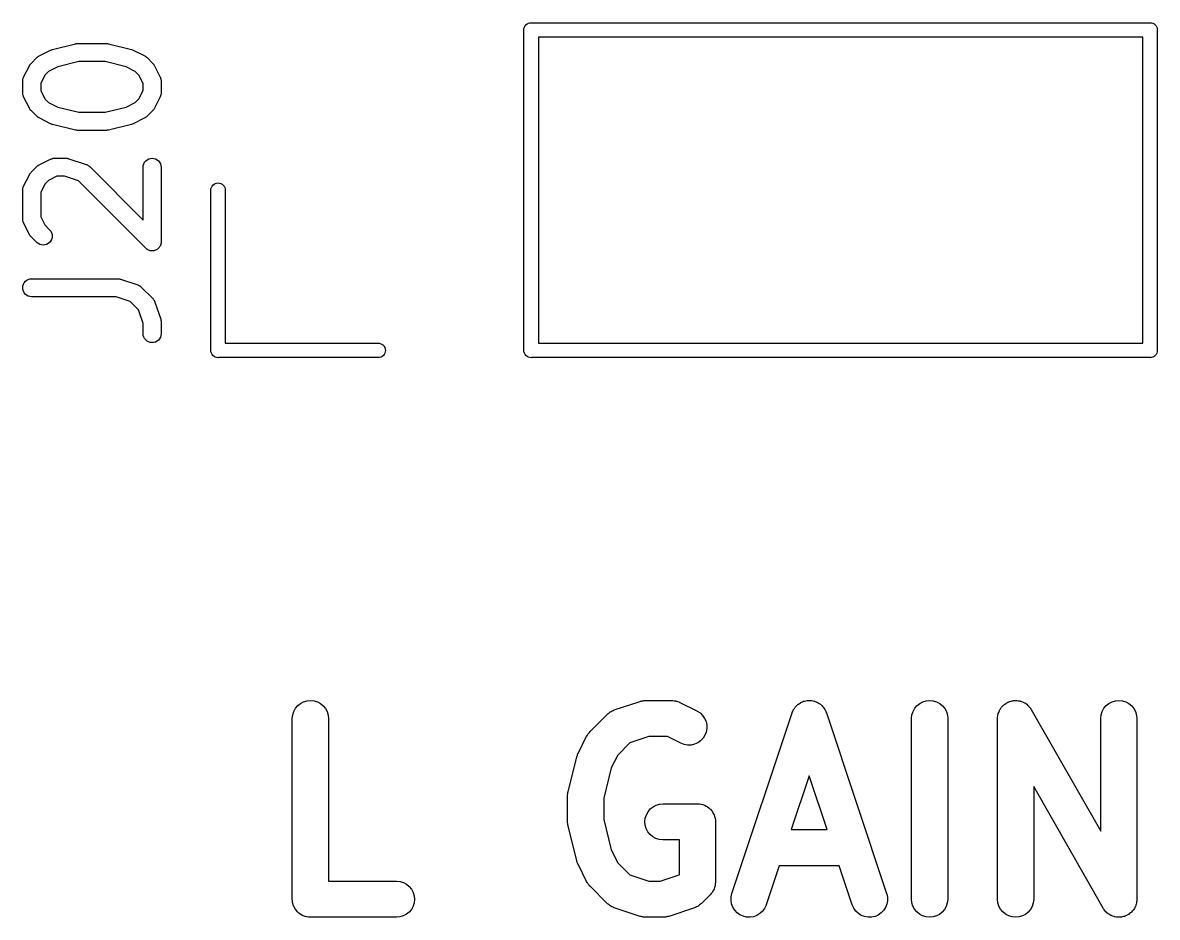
# Model space of a CAD drawing. Extents: x 0.26 to 6.88, y 0.69 to 3.68.
# Drawn here: x 4.5588 to 4.9297, y 2.6124 to 2.9047 of the extents above; entities that cross this region are included whole.
import ezdxf

# ---------------------------------------------------------------- set-up
doc = ezdxf.new("R2010")
doc.units = 0
doc.header["$MEASUREMENT"] = 0
doc.layers.add('BLACK', color=7, linetype='CONTINUOUS')

msp = doc.modelspace()

# ---------------------------------------------------------------- linework, layer by layer
at = {"layer": 'BLACK', "linetype": 'CONTINUOUS'}
for p, q in [((4.72263, 2.90236), (4.72267, 2.90283)), ((4.72264, 2.90225), (4.72263, 2.90236)), ((4.72264, 2.79775), (4.72264, 2.90225)), ((4.72267, 2.90283), (4.72281, 2.90327)), ((4.72281, 2.90327), (4.72303, 2.90368)), ((4.72303, 2.90368), (4.72332, 2.90404)), ((4.72332, 2.90404), (4.72368, 2.90434)), ((4.72368, 2.90434), (4.72409, 2.90456)), ((4.72409, 2.90456), (4.72454, 2.90469)), ((4.72454, 2.90469), (4.72488, 2.90472)), ((4.72488, 2.90472), (4.725, 2.90474)), ((4.72488, 2.90472), (4.72488, 2.90472)), ((4.725, 2.90474), (4.72512, 2.90472)), ((4.72512, 2.90472), (4.92725, 2.90472)), ((4.92725, 2.90472), (4.92736, 2.90474)), ((4.92736, 2.90474), (4.92748, 2.90472)), ((4.92748, 2.90472), (4.92783, 2.90469)), ((4.92783, 2.90469), (4.92827, 2.90456)), ((4.92827, 2.90456), (4.92868, 2.90434)), ((4.92868, 2.90434), (4.92904, 2.90404)), ((4.92904, 2.90404), (4.92934, 2.90368)), ((4.92934, 2.90368), (4.92956, 2.90327)), ((4.92956, 2.90327), (4.92969, 2.90283)), ((4.92969, 2.90283), (4.92974, 2.90236)), ((4.92974, 2.90236), (4.92972, 2.90225)), ((4.92972, 2.90225), (4.92972, 2.79775)), ((4.56849, 2.89598), (4.57599, 2.89786)), ((4.57599, 2.89786), (4.57603, 2.89787)), ((4.57603, 2.89787), (4.57608, 2.89788)), ((4.57608, 2.89788), (4.57613, 2.89789)), ((4.57613, 2.89789), (4.57637, 2.89791)), ((4.57637, 2.89791), (4.5766, 2.89795)), ((4.5766, 2.89795), (4.57665, 2.89794)), ((4.57665, 2.89794), (4.57671, 2.89795)), ((4.57671, 2.89795), (4.58608, 2.89795)), ((4.58608, 2.89795), (4.58612, 2.89795)), ((4.58612, 2.89795), (4.58617, 2.89794)), ((4.58617, 2.89794), (4.58623, 2.89794)), ((4.58623, 2.89794), (4.58646, 2.89791)), ((4.58646, 2.89791), (4.58669, 2.89788)), ((4.58669, 2.89788), (4.58674, 2.89787)), ((4.58674, 2.89787), (4.5868, 2.89786)), ((4.5868, 2.89786), (4.5943, 2.89598)), ((4.72736, 2.9), (4.72736, 2.8)), ((4.925, 2.9), (4.72736, 2.9)), ((4.925, 2.8), (4.925, 2.9)), ((4.56375, 2.89364), (4.56385, 2.89372)), ((4.56385, 2.89372), (4.564, 2.8938)), ((4.564, 2.8938), (4.56414, 2.89389)), ((4.56414, 2.89389), (4.56789, 2.89576)), ((4.56789, 2.89576), (4.56792, 2.89578)), ((4.56792, 2.89578), (4.56794, 2.89578)), ((4.56794, 2.89578), (4.56795, 2.89579)), ((4.56795, 2.89579), (4.56821, 2.89588)), ((4.56821, 2.89588), (4.56846, 2.89598)), ((4.56846, 2.89598), (4.56848, 2.89598)), ((4.56848, 2.89598), (4.56849, 2.89598)), ((4.5943, 2.89598), (4.59433, 2.89597)), ((4.59433, 2.89597), (4.59435, 2.89597)), ((4.59435, 2.89597), (4.59436, 2.89597)), ((4.59436, 2.89597), (4.59462, 2.89587)), ((4.59462, 2.89587), (4.59487, 2.89577)), ((4.59487, 2.89577), (4.59489, 2.89577)), ((4.59489, 2.89577), (4.5949, 2.89576)), ((4.5949, 2.89576), (4.59865, 2.89389)), ((4.59865, 2.89389), (4.59869, 2.89387)), ((4.59869, 2.89387), (4.59882, 2.89378)), ((4.59882, 2.89378), (4.59897, 2.8937)), ((4.59897, 2.8937), (4.59907, 2.89362)), ((4.55907, 2.88694), (4.56094, 2.89069)), ((4.56094, 2.89069), (4.56096, 2.89073)), ((4.56096, 2.89073), (4.56105, 2.89087)), ((4.56105, 2.89087), (4.56113, 2.89101)), ((4.56113, 2.89101), (4.56121, 2.89111)), ((4.56121, 2.89111), (4.56127, 2.89121)), ((4.56127, 2.89121), (4.56139, 2.89133)), ((4.56139, 2.89133), (4.56149, 2.89146)), ((4.56149, 2.89146), (4.56337, 2.89333)), ((4.56337, 2.89333), (4.5634, 2.89336)), ((4.5634, 2.89336), (4.56353, 2.89347)), ((4.56353, 2.89347), (4.56365, 2.89358)), ((4.56365, 2.89358), (4.56375, 2.89364)), ((4.57024, 2.89033), (4.56721, 2.88882)), ((4.57707, 2.89204), (4.57024, 2.89033)), ((4.58572, 2.89204), (4.57707, 2.89204)), ((4.59255, 2.89033), (4.58572, 2.89204)), ((4.59558, 2.88882), (4.59255, 2.89033)), ((4.59907, 2.89362), (4.59917, 2.89355)), ((4.59917, 2.89355), (4.59929, 2.89344)), ((4.59929, 2.89344), (4.59942, 2.89333)), ((4.59942, 2.89333), (4.60129, 2.89146)), ((4.60129, 2.89146), (4.60132, 2.89143)), ((4.60132, 2.89143), (4.60142, 2.8913)), ((4.60142, 2.8913), (4.60154, 2.89118)), ((4.60154, 2.89118), (4.6016, 2.89107)), ((4.6016, 2.89107), (4.60168, 2.89098)), ((4.60168, 2.89098), (4.60176, 2.89083)), ((4.60176, 2.89083), (4.60184, 2.89069)), ((4.60184, 2.89069), (4.60372, 2.88694)), ((4.5588, 2.88603), (4.55882, 2.88623)), ((4.55882, 2.88623), (4.55885, 2.88632)), ((4.55885, 2.88632), (4.55886, 2.8864)), ((4.55886, 2.8864), (4.55893, 2.88659)), ((4.55893, 2.88659), (4.55899, 2.88678)), ((4.55899, 2.88678), (4.55904, 2.88686)), ((4.55904, 2.88686), (4.55907, 2.88694)), ((4.56601, 2.88762), (4.56466, 2.88492)), ((4.56721, 2.88882), (4.56601, 2.88762)), ((4.59678, 2.88762), (4.59558, 2.88882)), ((4.59813, 2.88492), (4.59678, 2.88762)), ((4.60372, 2.88694), (4.60374, 2.8869)), ((4.60374, 2.8869), (4.60377, 2.88682)), ((4.60377, 2.88682), (4.60381, 2.88675)), ((4.60381, 2.88675), (4.60387, 2.88655)), ((4.60387, 2.88655), (4.60394, 2.88636)), ((4.60394, 2.88636), (4.60395, 2.88628)), ((4.60395, 2.88628), (4.60397, 2.88619)), ((4.55876, 2.88584), (4.5588, 2.88603)), ((4.55877, 2.88575), (4.55876, 2.88584)), ((4.55876, 2.88566), (4.55877, 2.88575)), ((4.55876, 2.88562), (4.55876, 2.88566)), ((4.55876, 2.88187), (4.55876, 2.88562)), ((4.56466, 2.88492), (4.56466, 2.88257)), ((4.56466, 2.88257), (4.56601, 2.87987)), ((4.59678, 2.87987), (4.59813, 2.88257)), ((4.59813, 2.88257), (4.59813, 2.88492)), ((4.60397, 2.88619), (4.60399, 2.88599)), ((4.60399, 2.88599), (4.60403, 2.88579)), ((4.60403, 2.88579), (4.60402, 2.88571)), ((4.60402, 2.88571), (4.60403, 2.88562)), ((4.60403, 2.88562), (4.60403, 2.88187)), ((4.55876, 2.88178), (4.55876, 2.88187)), ((4.55876, 2.8817), (4.55876, 2.88178)), ((4.55879, 2.8815), (4.55876, 2.8817)), ((4.55881, 2.8813), (4.55879, 2.8815)), ((4.55884, 2.88121), (4.55881, 2.8813)), ((4.55885, 2.88113), (4.55884, 2.88121)), ((4.55892, 2.88094), (4.55885, 2.88113)), ((4.55898, 2.88075), (4.55892, 2.88094)), ((4.55902, 2.88067), (4.55898, 2.88075)), ((4.55905, 2.88059), (4.55902, 2.88067)), ((4.55907, 2.88055), (4.55905, 2.88059)), ((4.56094, 2.8768), (4.55907, 2.88055)), ((4.56601, 2.87987), (4.56721, 2.87867)), ((4.59558, 2.87867), (4.59678, 2.87987)), ((4.60372, 2.88055), (4.60184, 2.8768)), ((4.60375, 2.88063), (4.60372, 2.88055)), ((4.60379, 2.88071), (4.60375, 2.88063)), ((4.60385, 2.8809), (4.60379, 2.88071)), ((4.60393, 2.88109), (4.60385, 2.8809)), ((4.60394, 2.88117), (4.60393, 2.88109)), ((4.60397, 2.88126), (4.60394, 2.88117)), ((4.60399, 2.88146), (4.60397, 2.88126)), ((4.60402, 2.88166), (4.60399, 2.88146)), ((4.60403, 2.88183), (4.60402, 2.88174)), ((4.60402, 2.88174), (4.60402, 2.88166)), ((4.60403, 2.88187), (4.60403, 2.88183)), ((4.56103, 2.87666), (4.56094, 2.8768)), ((4.56111, 2.87651), (4.56103, 2.87666)), ((4.56118, 2.87642), (4.56111, 2.87651)), ((4.56125, 2.87631), (4.56118, 2.87642)), ((4.56136, 2.87619), (4.56125, 2.87631)), ((4.56147, 2.87606), (4.56136, 2.87619)), ((4.56149, 2.87603), (4.56147, 2.87606)), ((4.56337, 2.87416), (4.56149, 2.87603)), ((4.56721, 2.87867), (4.57024, 2.87716)), ((4.57024, 2.87716), (4.57707, 2.87545)), ((4.57707, 2.87545), (4.58572, 2.87545)), ((4.58572, 2.87545), (4.59255, 2.87716)), ((4.59255, 2.87716), (4.59558, 2.87867)), ((4.60129, 2.87603), (4.59942, 2.87416)), ((4.6014, 2.87616), (4.60129, 2.87603)), ((4.60151, 2.87628), (4.6014, 2.87616)), ((4.60158, 2.87638), (4.60151, 2.87628)), ((4.60166, 2.87648), (4.60158, 2.87638)), ((4.60174, 2.87662), (4.60166, 2.87648)), ((4.60183, 2.87676), (4.60174, 2.87662)), ((4.60184, 2.8768), (4.60183, 2.87676)), ((4.5635, 2.87405), (4.56337, 2.87416)), ((4.56362, 2.87394), (4.5635, 2.87405)), ((4.56372, 2.87387), (4.56362, 2.87394)), ((4.56381, 2.87379), (4.56372, 2.87387)), ((4.56396, 2.87371), (4.56381, 2.87379)), ((4.5641, 2.87362), (4.56396, 2.87371)), ((4.56414, 2.87361), (4.5641, 2.87362)), ((4.56789, 2.87173), (4.56414, 2.87361)), ((4.5679, 2.87173), (4.56789, 2.87173)), ((4.56791, 2.87172), (4.5679, 2.87173)), ((4.56817, 2.87162), (4.56791, 2.87172)), ((4.56842, 2.87152), (4.56817, 2.87162)), ((4.56844, 2.87152), (4.56842, 2.87152)), ((4.56845, 2.87152), (4.56844, 2.87152)), ((4.56849, 2.87151), (4.56845, 2.87152)), ((4.57599, 2.86963), (4.56849, 2.87151)), ((4.5943, 2.87151), (4.5868, 2.86963)), ((4.59431, 2.87151), (4.5943, 2.87151)), ((4.59432, 2.87151), (4.59431, 2.87151)), ((4.59458, 2.87161), (4.59432, 2.87151)), ((4.59484, 2.8717), (4.59458, 2.87161)), ((4.59485, 2.87171), (4.59484, 2.8717)), ((4.59486, 2.87171), (4.59485, 2.87171)), ((4.5949, 2.87173), (4.59486, 2.87171)), ((4.59865, 2.87361), (4.5949, 2.87173)), ((4.59879, 2.87369), (4.59865, 2.87361)), ((4.59894, 2.87377), (4.59879, 2.87369)), ((4.59903, 2.87385), (4.59894, 2.87377)), ((4.59914, 2.87391), (4.59903, 2.87385)), ((4.59926, 2.87403), (4.59914, 2.87391)), ((4.59939, 2.87413), (4.59926, 2.87403)), ((4.59942, 2.87416), (4.59939, 2.87413)), ((4.57604, 2.86962), (4.57599, 2.86963)), ((4.57609, 2.86961), (4.57604, 2.86962)), ((4.57633, 2.86958), (4.57609, 2.86961)), ((4.57656, 2.86955), (4.57633, 2.86958)), ((4.57661, 2.86955), (4.57656, 2.86955)), ((4.57666, 2.86954), (4.57661, 2.86955)), ((4.57671, 2.86954), (4.57666, 2.86954)), ((4.58608, 2.86954), (4.57671, 2.86954)), ((4.58613, 2.86955), (4.58608, 2.86954)), ((4.58618, 2.86955), (4.58613, 2.86955)), ((4.58642, 2.86958), (4.58618, 2.86955)), ((4.58665, 2.8696), (4.58642, 2.86958)), ((4.5867, 2.86962), (4.58665, 2.8696)), ((4.58676, 2.86962), (4.5867, 2.86962)), ((4.5868, 2.86963), (4.58676, 2.86962)), ((4.56808, 2.86023), (4.56828, 2.86029)), ((4.56828, 2.86029), (4.56846, 2.86036)), ((4.56846, 2.86036), (4.56855, 2.86037)), ((4.56855, 2.86037), (4.56863, 2.8604)), ((4.56863, 2.8604), (4.56883, 2.86042)), ((4.56883, 2.86042), (4.56903, 2.86045)), ((4.56903, 2.86045), (4.56912, 2.86044)), ((4.56912, 2.86044), (4.56921, 2.86045)), ((4.56921, 2.86045), (4.57296, 2.86045)), ((4.57296, 2.86045), (4.573, 2.86045)), ((4.573, 2.86045), (4.57316, 2.86043)), ((4.57316, 2.86043), (4.57333, 2.86043)), ((4.57333, 2.86043), (4.57345, 2.8604)), ((4.57345, 2.8604), (4.57357, 2.86039)), ((4.57357, 2.86039), (4.57373, 2.86034)), ((4.57373, 2.86034), (4.57389, 2.8603)), ((4.57389, 2.8603), (4.57951, 2.85843)), ((4.59997, 2.86024), (4.60052, 2.8604)), ((4.60052, 2.8604), (4.6011, 2.86045)), ((4.6011, 2.86045), (4.60167, 2.86039)), ((4.60167, 2.86039), (4.60222, 2.86022)), ((4.56149, 2.85584), (4.56337, 2.85771)), ((4.56337, 2.85771), (4.5634, 2.85774)), ((4.5634, 2.85774), (4.56353, 2.85784)), ((4.56353, 2.85784), (4.56365, 2.85796)), ((4.56365, 2.85796), (4.56375, 2.85802)), ((4.56375, 2.85802), (4.56385, 2.8581)), ((4.56385, 2.8581), (4.564, 2.85818)), ((4.564, 2.85818), (4.56414, 2.85827)), ((4.56414, 2.85827), (4.56789, 2.86014)), ((4.56789, 2.86014), (4.56792, 2.86016)), ((4.56792, 2.86016), (4.56801, 2.86019)), ((4.56801, 2.86019), (4.56808, 2.86023)), ((4.57951, 2.85843), (4.57955, 2.85841)), ((4.57955, 2.85841), (4.57963, 2.85838)), ((4.57963, 2.85838), (4.57972, 2.85835)), ((4.57972, 2.85835), (4.57989, 2.85826)), ((4.57989, 2.85826), (4.58008, 2.85817)), ((4.58008, 2.85817), (4.58015, 2.85812)), ((4.58015, 2.85812), (4.58022, 2.85808)), ((4.58022, 2.85808), (4.58038, 2.85795)), ((4.58038, 2.85795), (4.58054, 2.85783)), ((4.58054, 2.85783), (4.5806, 2.85777)), ((4.5806, 2.85777), (4.58067, 2.85771)), ((4.58067, 2.85771), (4.59813, 2.84026)), ((4.59813, 2.85754), (4.59819, 2.85811)), ((4.59813, 2.8575), (4.59813, 2.85754)), ((4.59813, 2.84026), (4.59813, 2.8575)), ((4.59819, 2.85811), (4.59836, 2.85866)), ((4.59836, 2.85866), (4.59864, 2.85917)), ((4.59864, 2.85917), (4.59901, 2.85961)), ((4.59901, 2.85961), (4.59946, 2.85997)), ((4.59946, 2.85997), (4.59997, 2.86024)), ((4.60222, 2.86022), (4.60273, 2.85995)), ((4.60273, 2.85995), (4.60317, 2.85958)), ((4.60317, 2.85958), (4.60354, 2.85913)), ((4.60354, 2.85913), (4.60381, 2.85862)), ((4.60381, 2.85862), (4.60397, 2.85807)), ((4.60397, 2.85807), (4.60403, 2.8575)), ((4.60403, 2.8575), (4.60403, 2.83313)), ((4.55907, 2.85132), (4.56094, 2.85507)), ((4.56094, 2.85507), (4.56096, 2.85511)), ((4.56096, 2.85511), (4.56105, 2.85525)), ((4.56105, 2.85525), (4.56113, 2.85539)), ((4.56113, 2.85539), (4.56121, 2.85549)), ((4.56121, 2.85549), (4.56127, 2.85559)), ((4.56127, 2.85559), (4.56139, 2.85571)), ((4.56139, 2.85571), (4.56149, 2.85584)), ((4.56721, 2.8532), (4.56601, 2.852)), ((4.5699, 2.85455), (4.56721, 2.8532)), ((4.57248, 2.85455), (4.5699, 2.85455)), ((4.57699, 2.85304), (4.57248, 2.85455)), ((4.59899, 2.83104), (4.57699, 2.85304)), ((4.55876, 2.85021), (4.5588, 2.85041)), ((4.55877, 2.85013), (4.55876, 2.85021)), ((4.55876, 2.85004), (4.55877, 2.85013)), ((4.55876, 2.85), (4.55876, 2.85004)), ((4.55876, 2.84063), (4.55876, 2.85)), ((4.5588, 2.85041), (4.55882, 2.85061)), ((4.55882, 2.85061), (4.55885, 2.8507)), ((4.55885, 2.8507), (4.55886, 2.85078)), ((4.55886, 2.85078), (4.55893, 2.85097)), ((4.55893, 2.85097), (4.55899, 2.85116)), ((4.55899, 2.85116), (4.55904, 2.85124)), ((4.55904, 2.85124), (4.55907, 2.85132)), ((4.56601, 2.852), (4.56466, 2.8493)), ((4.56466, 2.8493), (4.56466, 2.84132)), ((4.62028, 2.85012), (4.62031, 2.85046)), ((4.62028, 2.79775), (4.62028, 2.85012)), ((4.62031, 2.85046), (4.62044, 2.85091)), ((4.62044, 2.85091), (4.62066, 2.85132)), ((4.62066, 2.85132), (4.62096, 2.85168)), ((4.62096, 2.85168), (4.62132, 2.85197)), ((4.62132, 2.85197), (4.62173, 2.85219)), ((4.62173, 2.85219), (4.62217, 2.85233)), ((4.62217, 2.85233), (4.62264, 2.85237)), ((4.62264, 2.85237), (4.6231, 2.85233)), ((4.6231, 2.85233), (4.62355, 2.85219)), ((4.62355, 2.85219), (4.62396, 2.85197)), ((4.62396, 2.85197), (4.62432, 2.85168)), ((4.62432, 2.85168), (4.62461, 2.85132)), ((4.62461, 2.85132), (4.62483, 2.85091)), ((4.62483, 2.85091), (4.62497, 2.85046)), ((4.62497, 2.85046), (4.625, 2.85012)), ((4.625, 2.85012), (4.625, 2.8)), ((4.55876, 2.84054), (4.55876, 2.84063)), ((4.55876, 2.84045), (4.55876, 2.84054)), ((4.55879, 2.84025), (4.55876, 2.84045)), ((4.55881, 2.84005), (4.55879, 2.84025)), ((4.55884, 2.83997), (4.55881, 2.84005)), ((4.55885, 2.83988), (4.55884, 2.83997)), ((4.55892, 2.83969), (4.55885, 2.83988)), ((4.55898, 2.8395), (4.55892, 2.83969)), ((4.55902, 2.83942), (4.55898, 2.8395)), ((4.55905, 2.83934), (4.55902, 2.83942)), ((4.55907, 2.83931), (4.55905, 2.83934)), ((4.56094, 2.83556), (4.55907, 2.83931)), ((4.56466, 2.84132), (4.56601, 2.83863)), ((4.56601, 2.83863), (4.56755, 2.83709)), ((4.56103, 2.83542), (4.56094, 2.83556)), ((4.56111, 2.83527), (4.56103, 2.83542)), ((4.56118, 2.83517), (4.56111, 2.83527)), ((4.56125, 2.83507), (4.56118, 2.83517)), ((4.56136, 2.83495), (4.56125, 2.83507)), ((4.56147, 2.83482), (4.56136, 2.83495)), ((4.56149, 2.83479), (4.56147, 2.83482)), ((4.56337, 2.83291), (4.56149, 2.83479)), ((4.56755, 2.83709), (4.56757, 2.83706)), ((4.56757, 2.83706), (4.56793, 2.83661)), ((4.56793, 2.83661), (4.5682, 2.8361)), ((4.56835, 2.8344), (4.56818, 2.83385)), ((4.5682, 2.8361), (4.56836, 2.83555)), ((4.56841, 2.83497), (4.56835, 2.8344)), ((4.56836, 2.83555), (4.56841, 2.83497)), ((4.56381, 2.83255), (4.56337, 2.83291)), ((4.56432, 2.83228), (4.56381, 2.83255)), ((4.56487, 2.83211), (4.56432, 2.83228)), ((4.56545, 2.83205), (4.56487, 2.83211)), ((4.56602, 2.8321), (4.56545, 2.83205)), ((4.56657, 2.83227), (4.56602, 2.8321)), ((4.56708, 2.83254), (4.56657, 2.83227)), ((4.56753, 2.8329), (4.56708, 2.83254)), ((4.5679, 2.83334), (4.56753, 2.8329)), ((4.56818, 2.83385), (4.5679, 2.83334)), ((4.59921, 2.83086), (4.59899, 2.83104)), ((4.59943, 2.83068), (4.59921, 2.83086)), ((4.59944, 2.83067), (4.59943, 2.83068)), ((4.59943, 2.83068), (4.59943, 2.83068)), ((4.59968, 2.83054), (4.59944, 2.83067)), ((4.60269, 2.83066), (4.60245, 2.83053)), ((4.6027, 2.83066), (4.60269, 2.83066)), ((4.60293, 2.83084), (4.6027, 2.83066)), ((4.6027, 2.83066), (4.6027, 2.83066)), ((4.60314, 2.83102), (4.60293, 2.83084)), ((4.60315, 2.83102), (4.60314, 2.83102)), ((4.60333, 2.83124), (4.60315, 2.83102)), ((4.60315, 2.83102), (4.60315, 2.83102)), ((4.60351, 2.83146), (4.60333, 2.83124)), ((4.60352, 2.83146), (4.60351, 2.83146)), ((4.60366, 2.83172), (4.60352, 2.83147)), ((4.60352, 2.83147), (4.60352, 2.83146)), ((4.60379, 2.83196), (4.60366, 2.83172)), ((4.6038, 2.83197), (4.60379, 2.83197)), ((4.60379, 2.83197), (4.60379, 2.83196)), ((4.60388, 2.83224), (4.6038, 2.83197)), ((4.60397, 2.83251), (4.60388, 2.83224)), ((4.604, 2.8328), (4.60397, 2.83252)), ((4.60397, 2.83252), (4.60397, 2.83252)), ((4.60397, 2.83252), (4.60397, 2.83251)), ((4.60403, 2.83309), (4.604, 2.8328)), ((4.60403, 2.83313), (4.60403, 2.8331)), ((4.60403, 2.8331), (4.60403, 2.8331)), ((4.60403, 2.8331), (4.60403, 2.8331)), ((4.60403, 2.8331), (4.60403, 2.83309)), ((4.59993, 2.83041), (4.59968, 2.83054)), ((4.59994, 2.8304), (4.59993, 2.83041)), ((4.60021, 2.83032), (4.59994, 2.8304)), ((4.59994, 2.8304), (4.59994, 2.8304)), ((4.60048, 2.83023), (4.60021, 2.83032)), ((4.60049, 2.83023), (4.60048, 2.83023)), ((4.60078, 2.8302), (4.60049, 2.83023)), ((4.60049, 2.83023), (4.60049, 2.83023)), ((4.60106, 2.83017), (4.60078, 2.8302)), ((4.60107, 2.83017), (4.60106, 2.83017)), ((4.60106, 2.83017), (4.60106, 2.83017)), ((4.60135, 2.8302), (4.60107, 2.83017)), ((4.60163, 2.83023), (4.60135, 2.8302)), ((4.60164, 2.83023), (4.60163, 2.83023)), ((4.60191, 2.83031), (4.60164, 2.83023)), ((4.60164, 2.83023), (4.60164, 2.83023)), ((4.60218, 2.83039), (4.60191, 2.83031)), ((4.60219, 2.83039), (4.60218, 2.83039)), ((4.60245, 2.83053), (4.60219, 2.83039)), ((4.60219, 2.83039), (4.60219, 2.83039)), ((4.55899, 2.81927), (4.55926, 2.81978)), ((4.55926, 2.81978), (4.55963, 2.82022)), ((4.55963, 2.82022), (4.56007, 2.82059)), ((4.56007, 2.82059), (4.56058, 2.82086)), ((4.56058, 2.82086), (4.56113, 2.82103)), ((4.56113, 2.82103), (4.56171, 2.82108)), ((4.56171, 2.82108), (4.58983, 2.82108)), ((4.58983, 2.82108), (4.58987, 2.82108)), ((4.58987, 2.82108), (4.59004, 2.82106)), ((4.59004, 2.82106), (4.5902, 2.82106)), ((4.5902, 2.82106), (4.59032, 2.82103)), ((4.59032, 2.82103), (4.59044, 2.82102)), ((4.59044, 2.82102), (4.5906, 2.82097)), ((4.5906, 2.82097), (4.59076, 2.82093)), ((4.59076, 2.82093), (4.59639, 2.81906)), ((4.55876, 2.81815), (4.55882, 2.81872)), ((4.55881, 2.81758), (4.55876, 2.81815)), ((4.55897, 2.81702), (4.55881, 2.81758)), ((4.55882, 2.81872), (4.55899, 2.81927)), ((4.55924, 2.81651), (4.55897, 2.81702)), ((4.5596, 2.81606), (4.55924, 2.81651)), ((4.56004, 2.81569), (4.5596, 2.81606)), ((4.59639, 2.81906), (4.59643, 2.81904)), ((4.59643, 2.81904), (4.59651, 2.81901)), ((4.59651, 2.81901), (4.59659, 2.81898)), ((4.59659, 2.81898), (4.59677, 2.81888)), ((4.59677, 2.81888), (4.59695, 2.8188)), ((4.59695, 2.8188), (4.59702, 2.81875)), ((4.59702, 2.81875), (4.5971, 2.81871)), ((4.5971, 2.81871), (4.59725, 2.81858)), ((4.59725, 2.81858), (4.59742, 2.81846)), ((4.59742, 2.81846), (4.59747, 2.8184)), ((4.59747, 2.8184), (4.59754, 2.81834)), ((4.59754, 2.81834), (4.60129, 2.81459)), ((4.56054, 2.81542), (4.56004, 2.81569)), ((4.56109, 2.81524), (4.56054, 2.81542)), ((4.56167, 2.81518), (4.56109, 2.81524)), ((4.56171, 2.81518), (4.56167, 2.81518)), ((4.58935, 2.81518), (4.56171, 2.81518)), ((4.59386, 2.81367), (4.58935, 2.81518)), ((4.59662, 2.81091), (4.59386, 2.81367)), ((4.60129, 2.81459), (4.60132, 2.81456)), ((4.60132, 2.81456), (4.60137, 2.8145)), ((4.60137, 2.8145), (4.60144, 2.81444)), ((4.60144, 2.81444), (4.60155, 2.81427)), ((4.60155, 2.81427), (4.60168, 2.81411)), ((4.60168, 2.81411), (4.60172, 2.81404)), ((4.60172, 2.81404), (4.60177, 2.81396)), ((4.60177, 2.81396), (4.60185, 2.81378)), ((4.60185, 2.81378), (4.60194, 2.8136)), ((4.60194, 2.8136), (4.60197, 2.81352)), ((4.60197, 2.81352), (4.602, 2.81344)), ((4.602, 2.81344), (4.60388, 2.80781)), ((4.59813, 2.8064), (4.59662, 2.81091)), ((4.59813, 2.80313), (4.59813, 2.8064)), ((4.60388, 2.80781), (4.60389, 2.80777)), ((4.60389, 2.80777), (4.60393, 2.80761)), ((4.60393, 2.80761), (4.60397, 2.80745)), ((4.60397, 2.80745), (4.60399, 2.80733)), ((4.60399, 2.80733), (4.60401, 2.80721)), ((4.60401, 2.80721), (4.60401, 2.80705)), ((4.60401, 2.80705), (4.60403, 2.80688)), ((4.60403, 2.80688), (4.60403, 2.80313)), ((4.59818, 2.80256), (4.59813, 2.80313)), ((4.59835, 2.80201), (4.59818, 2.80256)), ((4.59862, 2.8015), (4.59835, 2.80201)), ((4.59898, 2.80105), (4.59862, 2.8015)), ((4.59943, 2.80068), (4.59898, 2.80105)), ((4.60314, 2.80102), (4.60269, 2.80066)), ((4.60351, 2.80146), (4.60314, 2.80102)), ((4.60379, 2.80197), (4.60351, 2.80146)), ((4.60397, 2.80252), (4.60379, 2.80197)), ((4.60403, 2.80309), (4.60397, 2.80252)), ((4.60403, 2.80313), (4.60403, 2.80309)), ((4.59993, 2.80041), (4.59943, 2.80068)), ((4.60048, 2.80024), (4.59993, 2.80041)), ((4.60106, 2.80018), (4.60048, 2.80024)), ((4.60163, 2.80023), (4.60106, 2.80018)), ((4.60218, 2.80039), (4.60163, 2.80023)), ((4.60269, 2.80066), (4.60218, 2.80039)), ((4.62026, 2.79764), (4.62028, 2.79775)), ((4.62031, 2.79717), (4.62026, 2.79764)), ((4.625, 2.8), (4.67512, 2.8)), ((4.67512, 2.8), (4.67546, 2.79997)), ((4.67546, 2.79997), (4.67591, 2.79983)), ((4.67591, 2.79983), (4.67632, 2.79961)), ((4.67632, 2.79961), (4.67668, 2.79932)), ((4.67668, 2.79932), (4.67697, 2.79896)), ((4.67697, 2.79896), (4.67719, 2.79855)), ((4.67719, 2.79855), (4.67733, 2.7981)), ((4.67733, 2.7981), (4.67737, 2.79764)), ((4.67737, 2.79764), (4.67733, 2.79717)), ((4.72263, 2.79764), (4.72264, 2.79775)), ((4.72267, 2.79717), (4.72263, 2.79764)), ((4.72736, 2.8), (4.925, 2.8)), ((4.92974, 2.79764), (4.92969, 2.79717)), ((4.92972, 2.79775), (4.92974, 2.79764)), ((4.62044, 2.79673), (4.62031, 2.79717)), ((4.62066, 2.79632), (4.62044, 2.79673)), ((4.62096, 2.79596), (4.62066, 2.79632)), ((4.62132, 2.79566), (4.62096, 2.79596)), ((4.62173, 2.79544), (4.62132, 2.79566)), ((4.62217, 2.79531), (4.62173, 2.79544)), ((4.62264, 2.79526), (4.62217, 2.79531)), ((4.62275, 2.79528), (4.62264, 2.79526)), ((4.67512, 2.79528), (4.62275, 2.79528)), ((4.67546, 2.79531), (4.67512, 2.79528)), ((4.67591, 2.79544), (4.67546, 2.79531)), ((4.67632, 2.79566), (4.67591, 2.79544)), ((4.67668, 2.79596), (4.67632, 2.79566)), ((4.67697, 2.79632), (4.67668, 2.79596)), ((4.67719, 2.79673), (4.67697, 2.79632)), ((4.67733, 2.79717), (4.67719, 2.79673)), ((4.72281, 2.79673), (4.72267, 2.79717)), ((4.72303, 2.79632), (4.72281, 2.79673)), ((4.72332, 2.79596), (4.72303, 2.79632)), ((4.72368, 2.79566), (4.72332, 2.79596)), ((4.72409, 2.79544), (4.72368, 2.79566)), ((4.72454, 2.79531), (4.72409, 2.79544)), ((4.725, 2.79526), (4.72454, 2.79531)), ((4.72512, 2.79528), (4.725, 2.79526)), ((4.92725, 2.79528), (4.72512, 2.79528)), ((4.92736, 2.79526), (4.92725, 2.79528)), ((4.92748, 2.79528), (4.92736, 2.79526)), ((4.92783, 2.79531), (4.92748, 2.79528)), ((4.92748, 2.79528), (4.92748, 2.79528)), ((4.92827, 2.79544), (4.92783, 2.79531)), ((4.92868, 2.79566), (4.92827, 2.79544)), ((4.92904, 2.79596), (4.92868, 2.79566)), ((4.92934, 2.79632), (4.92904, 2.79596)), ((4.92956, 2.79673), (4.92934, 2.79632)), ((4.92969, 2.79717), (4.92956, 2.79673)), ((4.6487, 2.68156), (4.6496, 2.68228)), ((4.6496, 2.68228), (4.65062, 2.68282)), ((4.65062, 2.68282), (4.65172, 2.68314)), ((4.65172, 2.68314), (4.65287, 2.68325)), ((4.65287, 2.68325), (4.65402, 2.68312)), ((4.65402, 2.68312), (4.65512, 2.68278)), ((4.65512, 2.68278), (4.65613, 2.68224)), ((4.65613, 2.68224), (4.65702, 2.6815)), ((4.7522, 2.68013), (4.76064, 2.68294)), ((4.76064, 2.68294), (4.76071, 2.68297)), ((4.76071, 2.68297), (4.76104, 2.68304)), ((4.76104, 2.68304), (4.76136, 2.68313)), ((4.76136, 2.68313), (4.7616, 2.68316)), ((4.7616, 2.68316), (4.76184, 2.68321)), ((4.76184, 2.68321), (4.76217, 2.68321)), ((4.76217, 2.68321), (4.7625, 2.68325)), ((4.7625, 2.68325), (4.77094, 2.68325)), ((4.77094, 2.68325), (4.77102, 2.68324)), ((4.77102, 2.68324), (4.77119, 2.68323)), ((4.77119, 2.68323), (4.77137, 2.68323)), ((4.77137, 2.68323), (4.77177, 2.68316)), ((4.77177, 2.68316), (4.77217, 2.68312)), ((4.77217, 2.68312), (4.77233, 2.68306)), ((4.77233, 2.68306), (4.7725, 2.68303)), ((4.7725, 2.68303), (4.77288, 2.68289)), ((4.77288, 2.68289), (4.77327, 2.68277)), ((4.77327, 2.68277), (4.77342, 2.68268)), ((4.77342, 2.68268), (4.77358, 2.68262)), ((4.77358, 2.68262), (4.7792, 2.67981)), ((4.81237, 2.68205), (4.81271, 2.68226)), ((4.81271, 2.68226), (4.81305, 2.68249)), ((4.81305, 2.68249), (4.8132, 2.68256)), ((4.8132, 2.68256), (4.81335, 2.68265)), ((4.81335, 2.68265), (4.81373, 2.68279)), ((4.81373, 2.68279), (4.81411, 2.68296)), ((4.81411, 2.68296), (4.81427, 2.68299)), ((4.81427, 2.68299), (4.81443, 2.68305)), ((4.81443, 2.68305), (4.81483, 2.68312)), ((4.81483, 2.68312), (4.81523, 2.6832)), ((4.81523, 2.6832), (4.8154, 2.68321)), ((4.8154, 2.68321), (4.81557, 2.68323)), ((4.81557, 2.68323), (4.81598, 2.68322)), ((4.81598, 2.68322), (4.81638, 2.68323)), ((4.81638, 2.68323), (4.81655, 2.6832)), ((4.81655, 2.6832), (4.81672, 2.68319)), ((4.81672, 2.68319), (4.81712, 2.6831)), ((4.81712, 2.6831), (4.81752, 2.68303)), ((4.81752, 2.68303), (4.81768, 2.68297)), ((4.81768, 2.68297), (4.81784, 2.68293)), ((4.81784, 2.68293), (4.81821, 2.68276)), ((4.81821, 2.68276), (4.81859, 2.68261)), ((4.81859, 2.68261), (4.81874, 2.68252)), ((4.81874, 2.68252), (4.81889, 2.68245)), ((4.81889, 2.68245), (4.81922, 2.68221)), ((4.81922, 2.68221), (4.81957, 2.682)), ((4.85117, 2.68156), (4.85207, 2.68228)), ((4.85207, 2.68228), (4.85309, 2.68282)), ((4.85309, 2.68282), (4.8542, 2.68314)), ((4.8542, 2.68314), (4.85534, 2.68325)), ((4.85534, 2.68325), (4.85649, 2.68312)), ((4.85649, 2.68312), (4.85759, 2.68278)), ((4.85759, 2.68278), (4.85861, 2.68224)), ((4.85861, 2.68224), (4.85949, 2.6815)), ((4.8799, 2.68204), (4.88019, 2.68228)), ((4.88019, 2.68228), (4.88037, 2.68237)), ((4.88037, 2.68237), (4.88053, 2.68249)), ((4.88053, 2.68249), (4.88088, 2.68264)), ((4.88088, 2.68264), (4.88121, 2.68282)), ((4.88121, 2.68282), (4.8814, 2.68287)), ((4.8814, 2.68287), (4.88159, 2.68295)), ((4.88159, 2.68295), (4.88196, 2.68303)), ((4.88196, 2.68303), (4.88232, 2.68314)), ((4.88232, 2.68314), (4.88252, 2.68316)), ((4.88252, 2.68316), (4.88271, 2.6832)), ((4.88271, 2.6832), (4.88309, 2.68321)), ((4.88309, 2.68321), (4.88347, 2.68325)), ((4.88347, 2.68325), (4.88366, 2.68322)), ((4.88366, 2.68322), (4.88386, 2.68323)), ((4.88386, 2.68323), (4.88424, 2.68316)), ((4.88424, 2.68316), (4.88461, 2.68312)), ((4.88461, 2.68312), (4.8848, 2.68307)), ((4.8848, 2.68307), (4.885, 2.68303)), ((4.885, 2.68303), (4.88535, 2.6829)), ((4.88535, 2.6829), (4.88571, 2.68278)), ((4.88571, 2.68278), (4.88589, 2.68269)), ((4.88589, 2.68269), (4.88607, 2.68262)), ((4.88607, 2.68262), (4.88639, 2.68242)), ((4.88639, 2.68242), (4.88673, 2.68224)), ((4.88673, 2.68224), (4.88688, 2.68211)), ((4.91304, 2.68156), (4.91394, 2.68228)), ((4.91394, 2.68228), (4.91496, 2.68282)), ((4.91496, 2.68282), (4.91606, 2.68314)), ((4.91606, 2.68314), (4.91721, 2.68325)), ((4.91721, 2.68325), (4.91836, 2.68312)), ((4.91836, 2.68312), (4.91946, 2.68278)), ((4.91946, 2.68278), (4.92047, 2.68224)), ((4.92047, 2.68224), (4.92136, 2.6815)), ((4.64692, 2.67742), (4.64705, 2.67857)), ((4.64705, 2.67857), (4.6474, 2.67967)), ((4.6474, 2.67967), (4.64796, 2.68068)), ((4.64796, 2.68068), (4.6487, 2.68156)), ((4.65702, 2.6815), (4.65775, 2.68061)), ((4.65775, 2.68061), (4.65829, 2.67959)), ((4.65829, 2.67959), (4.65862, 2.67849)), ((4.65862, 2.67849), (4.65873, 2.67734)), ((4.74427, 2.67308), (4.74989, 2.6787)), ((4.74989, 2.6787), (4.74995, 2.67876)), ((4.74995, 2.67876), (4.75008, 2.67887)), ((4.75008, 2.67887), (4.7502, 2.679)), ((4.7502, 2.679), (4.75053, 2.67923)), ((4.75053, 2.67923), (4.75085, 2.67948)), ((4.75085, 2.67948), (4.751, 2.67956)), ((4.751, 2.67956), (4.75115, 2.67966)), ((4.75115, 2.67966), (4.75152, 2.67983)), ((4.75152, 2.67983), (4.75187, 2.68001)), ((4.75187, 2.68001), (4.75204, 2.68006)), ((4.75204, 2.68006), (4.7522, 2.68013)), ((4.7792, 2.67981), (4.77928, 2.67977)), ((4.77928, 2.67977), (4.78025, 2.67915)), ((4.78025, 2.67915), (4.78107, 2.67834)), ((4.79065, 2.62015), (4.81033, 2.67921)), ((4.81033, 2.67921), (4.81036, 2.67929)), ((4.81036, 2.67929), (4.81053, 2.67966)), ((4.81053, 2.67966), (4.81068, 2.68004)), ((4.81068, 2.68004), (4.81077, 2.68018)), ((4.81077, 2.68018), (4.81084, 2.68033)), ((4.81084, 2.68033), (4.81108, 2.68066)), ((4.81108, 2.68066), (4.8113, 2.68101)), ((4.8113, 2.68101), (4.81142, 2.68113)), ((4.81142, 2.68113), (4.81152, 2.68126)), ((4.81152, 2.68126), (4.81182, 2.68154)), ((4.81182, 2.68154), (4.8121, 2.68183)), ((4.8121, 2.68183), (4.81224, 2.68193)), ((4.81224, 2.68193), (4.81237, 2.68205)), ((4.81957, 2.682), (4.81969, 2.68188)), ((4.81969, 2.68188), (4.81983, 2.68178)), ((4.81983, 2.68178), (4.82011, 2.68148)), ((4.82011, 2.68148), (4.8204, 2.6812)), ((4.8204, 2.6812), (4.8205, 2.68106)), ((4.8205, 2.68106), (4.82061, 2.68094)), ((4.82061, 2.68094), (4.82083, 2.68059)), ((4.82083, 2.68059), (4.82107, 2.68026)), ((4.82107, 2.68026), (4.82114, 2.68011)), ((4.82114, 2.68011), (4.82122, 2.67996)), ((4.82122, 2.67996), (4.82137, 2.67958)), ((4.82137, 2.67958), (4.82154, 2.67921)), ((4.82154, 2.67921), (4.84122, 2.62015)), ((4.8494, 2.67742), (4.84953, 2.67857)), ((4.84953, 2.67857), (4.84988, 2.67967)), ((4.84988, 2.67967), (4.85043, 2.68068)), ((4.85043, 2.68068), (4.85117, 2.68156)), ((4.85949, 2.6815), (4.86022, 2.68061)), ((4.86022, 2.68061), (4.86076, 2.67959)), ((4.86076, 2.67959), (4.8611, 2.67849)), ((4.8611, 2.67849), (4.86121, 2.67734)), ((4.87761, 2.67819), (4.87765, 2.67857)), ((4.87765, 2.67857), (4.87771, 2.67876)), ((4.87771, 2.67876), (4.87774, 2.67895)), ((4.87774, 2.67895), (4.87788, 2.67931)), ((4.87788, 2.67931), (4.878, 2.67967)), ((4.878, 2.67967), (4.87809, 2.67984)), ((4.87809, 2.67984), (4.87817, 2.68003)), ((4.87817, 2.68003), (4.87837, 2.68034)), ((4.87837, 2.68034), (4.87855, 2.68068)), ((4.87855, 2.68068), (4.87868, 2.68083)), ((4.87868, 2.68083), (4.87879, 2.681)), ((4.87879, 2.681), (4.87905, 2.68127)), ((4.87905, 2.68127), (4.87929, 2.68156)), ((4.87929, 2.68156), (4.87945, 2.68168)), ((4.87945, 2.68168), (4.87959, 2.68183)), ((4.87959, 2.68183), (4.8799, 2.68204)), ((4.88688, 2.68211), (4.88705, 2.682)), ((4.88705, 2.682), (4.88732, 2.68174)), ((4.88732, 2.68174), (4.88762, 2.6815)), ((4.88762, 2.6815), (4.88774, 2.68135)), ((4.88774, 2.68135), (4.88789, 2.68121)), ((4.88789, 2.68121), (4.8881, 2.6809)), ((4.8881, 2.6809), (4.88834, 2.68061)), ((4.88834, 2.68061), (4.88844, 2.68043)), ((4.88844, 2.68043), (4.88855, 2.68027)), ((4.88855, 2.68027), (4.91127, 2.64052)), ((4.91127, 2.67742), (4.91139, 2.67857)), ((4.91139, 2.67857), (4.91174, 2.67967)), ((4.91174, 2.67967), (4.9123, 2.68068)), ((4.9123, 2.68068), (4.91304, 2.68156)), ((4.92136, 2.6815), (4.92209, 2.68061)), ((4.92209, 2.68061), (4.92263, 2.67959)), ((4.92263, 2.67959), (4.92296, 2.67849)), ((4.92296, 2.67849), (4.92308, 2.67734)), ((4.64692, 2.67734), (4.64692, 2.67742)), ((4.64692, 2.61828), (4.64692, 2.67734)), ((4.65873, 2.67734), (4.65873, 2.62419)), ((4.78107, 2.67834), (4.78173, 2.67739)), ((4.78173, 2.67739), (4.78219, 2.67634)), ((4.78219, 2.67634), (4.78243, 2.67521)), ((4.78243, 2.67521), (4.78245, 2.67406)), ((4.8494, 2.67734), (4.8494, 2.67742)), ((4.8494, 2.61828), (4.8494, 2.67734)), ((4.86121, 2.67734), (4.86121, 2.61828)), ((4.87752, 2.67742), (4.87754, 2.67762)), ((4.87752, 2.67734), (4.87752, 2.67742)), ((4.87752, 2.61828), (4.87752, 2.67734)), ((4.87754, 2.67782), (4.87761, 2.67819)), ((4.87754, 2.67762), (4.87754, 2.67782)), ((4.91127, 2.67734), (4.91127, 2.67742)), ((4.91127, 2.64052), (4.91127, 2.67734)), ((4.92308, 2.67734), (4.92308, 2.61828)), ((4.74035, 2.66592), (4.74316, 2.67154)), ((4.74316, 2.67154), (4.7432, 2.67162)), ((4.7432, 2.67162), (4.74338, 2.6719)), ((4.74338, 2.6719), (4.74353, 2.67219)), ((4.74353, 2.67219), (4.74369, 2.67238)), ((4.74369, 2.67238), (4.74382, 2.67258)), ((4.74382, 2.67258), (4.74406, 2.67282)), ((4.74406, 2.67282), (4.74427, 2.67308)), ((4.76346, 2.67143), (4.75726, 2.66937)), ((4.76955, 2.67143), (4.76346, 2.67143)), ((4.77392, 2.66925), (4.76955, 2.67143)), ((4.78183, 2.67185), (4.78121, 2.67088)), ((4.78225, 2.67292), (4.78183, 2.67185)), ((4.78245, 2.67406), (4.78225, 2.67292)), ((4.75726, 2.66937), (4.7533, 2.66541)), ((4.775, 2.66883), (4.77392, 2.66925)), ((4.77613, 2.66864), (4.775, 2.66883)), ((4.77729, 2.66867), (4.77613, 2.66864)), ((4.77841, 2.66892), (4.77729, 2.66867)), ((4.77947, 2.66938), (4.77841, 2.66892)), ((4.78041, 2.67005), (4.77947, 2.66938)), ((4.78121, 2.67088), (4.78041, 2.67005)), ((4.73709, 2.65346), (4.7399, 2.66471)), ((4.7399, 2.66471), (4.73992, 2.66479)), ((4.73992, 2.66479), (4.73993, 2.66482)), ((4.73993, 2.66482), (4.73994, 2.66484)), ((4.73994, 2.66484), (4.74013, 2.66536)), ((4.74013, 2.66536), (4.74032, 2.66587)), ((4.74032, 2.66587), (4.74034, 2.66589)), ((4.74034, 2.66589), (4.74035, 2.66592)), ((4.7533, 2.66541), (4.7512, 2.66122)), ((4.7512, 2.66122), (4.74872, 2.6513)), ((4.81593, 2.65866), (4.81007, 2.64106)), ((4.8218, 2.64106), (4.81593, 2.65866)), ((4.73692, 2.65232), (4.73699, 2.65279)), ((4.73699, 2.65279), (4.73704, 2.65326)), ((4.73704, 2.65326), (4.73707, 2.65336)), ((4.73707, 2.65336), (4.73709, 2.65346)), ((4.91204, 2.61535), (4.88933, 2.6551)), ((4.88933, 2.6551), (4.88933, 2.61828)), ((4.73691, 2.65211), (4.73692, 2.65222)), ((4.73691, 2.65203), (4.73691, 2.65211)), ((4.73691, 2.64359), (4.73691, 2.65203)), ((4.73692, 2.65222), (4.73692, 2.65232)), ((4.74872, 2.6513), (4.74872, 2.64432)), ((4.76486, 2.64851), (4.76588, 2.64905)), ((4.76588, 2.64905), (4.76698, 2.64939)), ((4.76698, 2.64939), (4.76813, 2.6495)), ((4.76813, 2.6495), (4.77938, 2.6495)), ((4.77938, 2.6495), (4.77942, 2.6495)), ((4.77942, 2.6495), (4.77942, 2.6495)), ((4.77942, 2.6495), (4.77942, 2.6495)), ((4.77942, 2.6495), (4.77946, 2.6495)), ((4.77946, 2.6495), (4.78001, 2.64944)), ((4.78001, 2.64944), (4.78056, 2.64938)), ((4.78056, 2.64938), (4.78058, 2.64937)), ((4.78058, 2.64937), (4.7806, 2.64937)), ((4.7806, 2.64937), (4.78113, 2.6492)), ((4.78113, 2.6492), (4.78166, 2.64904)), ((4.78166, 2.64904), (4.78168, 2.64903)), ((4.78168, 2.64903), (4.7817, 2.64902)), ((4.7817, 2.64902), (4.78219, 2.64875)), ((4.76234, 2.64478), (4.76268, 2.64588)), ((4.76268, 2.64588), (4.76323, 2.6469)), ((4.76323, 2.6469), (4.76397, 2.64778)), ((4.76397, 2.64778), (4.76486, 2.64851)), ((4.78219, 2.64875), (4.78268, 2.64849)), ((4.78268, 2.64849), (4.78269, 2.64848)), ((4.78269, 2.64848), (4.78271, 2.64847)), ((4.78271, 2.64847), (4.78314, 2.64811)), ((4.78314, 2.64811), (4.78357, 2.64776)), ((4.78357, 2.64776), (4.78358, 2.64774)), ((4.78358, 2.64774), (4.7836, 2.64773)), ((4.7836, 2.64773), (4.78394, 2.64729)), ((4.78394, 2.64729), (4.78429, 2.64686)), ((4.78429, 2.64686), (4.7843, 2.64684)), ((4.7843, 2.64684), (4.78432, 2.64683)), ((4.78432, 2.64683), (4.78457, 2.64633)), ((4.78457, 2.64633), (4.78484, 2.64584)), ((4.78484, 2.64584), (4.78484, 2.64582)), ((4.78484, 2.64582), (4.78485, 2.64581)), ((4.78485, 2.64581), (4.78501, 2.64527)), ((4.78501, 2.64527), (4.78517, 2.64474)), ((4.73692, 2.64349), (4.73691, 2.64359)), ((4.73692, 2.64338), (4.73692, 2.64349)), ((4.73698, 2.64292), (4.73692, 2.64338)), ((4.73702, 2.64245), (4.73698, 2.64292)), ((4.73706, 2.64235), (4.73702, 2.64245)), ((4.73707, 2.64224), (4.73706, 2.64235)), ((4.73709, 2.64216), (4.73707, 2.64224)), ((4.7399, 2.63091), (4.73709, 2.64216)), ((4.74872, 2.64432), (4.7512, 2.63441)), ((4.76222, 2.64364), (4.76234, 2.64478)), ((4.76233, 2.64249), (4.76222, 2.64364)), ((4.76265, 2.64138), (4.76233, 2.64249)), ((4.76319, 2.64036), (4.76265, 2.64138)), ((4.78517, 2.64474), (4.78517, 2.64472)), ((4.78517, 2.64472), (4.78518, 2.6447)), ((4.78518, 2.6447), (4.78523, 2.64415)), ((4.78523, 2.64415), (4.78528, 2.64359)), ((4.78528, 2.64359), (4.78528, 2.62391)), ((4.76391, 2.63946), (4.76319, 2.64036)), ((4.76479, 2.63872), (4.76391, 2.63946)), ((4.7658, 2.63817), (4.76479, 2.63872)), ((4.7669, 2.63782), (4.7658, 2.63817)), ((4.76804, 2.63769), (4.7669, 2.63782)), ((4.76813, 2.63769), (4.76804, 2.63769)), ((4.77347, 2.63769), (4.76813, 2.63769)), ((4.77347, 2.62636), (4.77347, 2.63769)), ((4.81007, 2.64106), (4.8218, 2.64106)), ((4.7512, 2.63441), (4.7533, 2.63022)), ((4.73991, 2.63089), (4.7399, 2.63091)), ((4.73991, 2.63086), (4.73991, 2.63089)), ((4.7401, 2.63034), (4.73991, 2.63086)), ((4.74029, 2.62983), (4.7401, 2.63034)), ((4.7403, 2.6298), (4.74029, 2.62983)), ((4.74031, 2.62978), (4.7403, 2.6298)), ((4.74035, 2.6297), (4.74031, 2.62978)), ((4.74316, 2.62408), (4.74035, 2.6297)), ((4.7533, 2.63022), (4.75726, 2.62626)), ((4.80613, 2.62925), (4.80185, 2.61642)), ((4.82574, 2.62925), (4.80613, 2.62925)), ((4.83002, 2.61642), (4.82574, 2.62925)), ((4.65873, 2.62419), (4.68095, 2.62419)), ((4.68095, 2.62419), (4.68103, 2.62419)), ((4.68103, 2.62419), (4.68218, 2.62406)), ((4.68218, 2.62406), (4.68328, 2.62371)), ((4.68328, 2.62371), (4.68429, 2.62316)), ((4.68429, 2.62316), (4.68517, 2.62242)), ((4.74334, 2.6238), (4.74316, 2.62408)), ((4.74349, 2.6235), (4.74334, 2.6238)), ((4.74364, 2.62331), (4.74349, 2.6235)), ((4.74377, 2.6231), (4.74364, 2.62331)), ((4.744, 2.62286), (4.74377, 2.6231)), ((4.74421, 2.6226), (4.744, 2.62286)), ((4.75726, 2.62626), (4.76346, 2.62419)), ((4.76346, 2.62419), (4.76717, 2.62419)), ((4.76717, 2.62419), (4.77337, 2.62626)), ((4.77337, 2.62626), (4.77347, 2.62636)), ((4.78522, 2.62328), (4.78516, 2.62274)), ((4.78528, 2.62383), (4.78522, 2.62328)), ((4.78528, 2.62391), (4.78528, 2.62389)), ((4.78528, 2.62389), (4.78528, 2.62389)), ((4.78528, 2.62389), (4.78528, 2.62389)), ((4.78528, 2.62389), (4.78528, 2.62383)), ((4.68517, 2.62242), (4.68589, 2.62152)), ((4.68589, 2.62152), (4.68643, 2.6205)), ((4.68643, 2.6205), (4.68675, 2.61939)), ((4.68675, 2.61939), (4.68686, 2.61824)), ((4.74427, 2.62255), (4.74421, 2.6226)), ((4.74989, 2.61692), (4.74427, 2.62255)), ((4.78355, 2.61973), (4.78074, 2.61692)), ((4.7839, 2.62015), (4.78355, 2.61973)), ((4.78425, 2.62057), (4.7839, 2.62015)), ((4.78426, 2.6206), (4.78425, 2.62057)), ((4.78428, 2.62062), (4.78426, 2.6206)), ((4.78454, 2.62111), (4.78428, 2.62062)), ((4.7848, 2.62158), (4.78454, 2.62111)), ((4.78481, 2.62161), (4.7848, 2.62158)), ((4.78483, 2.62164), (4.78481, 2.62161)), ((4.78499, 2.62216), (4.78483, 2.62164)), ((4.78515, 2.62268), (4.78499, 2.62216)), ((4.78516, 2.62271), (4.78515, 2.62268)), ((4.78516, 2.62274), (4.78516, 2.62271)), ((4.79039, 2.61903), (4.79065, 2.62015)), ((4.84122, 2.62015), (4.84125, 2.62007)), ((4.84125, 2.62007), (4.84149, 2.61895)), ((4.64698, 2.61773), (4.64692, 2.61828)), ((4.64703, 2.61718), (4.64698, 2.61773)), ((4.64703, 2.61716), (4.64703, 2.61718)), ((4.64704, 2.61714), (4.64703, 2.61716)), ((4.6472, 2.61661), (4.64704, 2.61714)), ((4.64735, 2.61607), (4.6472, 2.61661)), ((4.64736, 2.61605), (4.64735, 2.61607)), ((4.64737, 2.61603), (4.64736, 2.61605)), ((4.64763, 2.61554), (4.64737, 2.61603)), ((4.64789, 2.61505), (4.64763, 2.61554)), ((4.68639, 2.616), (4.68585, 2.61498)), ((4.68674, 2.6171), (4.68639, 2.616)), ((4.68686, 2.61824), (4.68674, 2.6171)), ((4.75002, 2.61681), (4.74989, 2.61692)), ((4.75014, 2.61668), (4.75002, 2.61681)), ((4.75047, 2.61645), (4.75014, 2.61668)), ((4.75078, 2.61619), (4.75047, 2.61645)), ((4.75093, 2.61611), (4.75078, 2.61619)), ((4.75107, 2.61601), (4.75093, 2.61611)), ((4.75144, 2.61584), (4.75107, 2.61601)), ((4.7518, 2.61564), (4.75144, 2.61584)), ((4.75196, 2.61559), (4.7518, 2.61564)), ((4.75212, 2.61552), (4.75196, 2.61559)), ((4.7522, 2.61549), (4.75212, 2.61552)), ((4.76064, 2.61268), (4.7522, 2.61549)), ((4.77843, 2.61549), (4.76999, 2.61268)), ((4.77859, 2.61557), (4.77843, 2.61549)), ((4.77876, 2.61561), (4.77859, 2.61557)), ((4.77911, 2.6158), (4.77876, 2.61561)), ((4.77948, 2.61596), (4.77911, 2.6158)), ((4.77963, 2.61606), (4.77948, 2.61596)), ((4.77978, 2.61614), (4.77963, 2.61606)), ((4.7801, 2.6164), (4.77978, 2.61614)), ((4.78043, 2.61663), (4.7801, 2.6164)), ((4.78054, 2.61675), (4.78043, 2.61663)), ((4.78068, 2.61686), (4.78054, 2.61675)), ((4.78074, 2.61692), (4.78068, 2.61686)), ((4.79036, 2.61788), (4.79039, 2.61903)), ((4.79055, 2.61674), (4.79036, 2.61788)), ((4.79096, 2.61566), (4.79055, 2.61674)), ((4.79157, 2.61468), (4.79096, 2.61566)), ((4.80182, 2.61634), (4.80134, 2.61529)), ((4.80185, 2.61642), (4.80182, 2.61634)), ((4.83049, 2.61536), (4.83002, 2.61642)), ((4.84087, 2.61559), (4.84025, 2.61462)), ((4.8413, 2.61666), (4.84087, 2.61559)), ((4.8415, 2.61779), (4.8413, 2.61666)), ((4.84149, 2.61895), (4.8415, 2.61779)), ((4.84951, 2.61714), (4.8494, 2.61828)), ((4.84984, 2.61603), (4.84951, 2.61714)), ((4.85038, 2.61502), (4.84984, 2.61603)), ((4.86073, 2.61596), (4.86018, 2.61495)), ((4.86108, 2.61706), (4.86073, 2.61596)), ((4.86121, 2.6182), (4.86108, 2.61706)), ((4.86121, 2.61828), (4.86121, 2.6182)), ((4.87763, 2.61714), (4.87752, 2.61828)), ((4.87797, 2.61603), (4.87763, 2.61714)), ((4.87851, 2.61502), (4.87797, 2.61603)), ((4.88885, 2.61596), (4.8883, 2.61495)), ((4.8892, 2.61706), (4.88885, 2.61596)), ((4.88933, 2.6182), (4.8892, 2.61706)), ((4.88933, 2.61828), (4.88933, 2.6182)), ((4.92243, 2.6156), (4.92223, 2.61528)), ((4.9225, 2.61578), (4.92243, 2.6156)), ((4.9226, 2.61596), (4.9225, 2.61578)), ((4.92271, 2.61632), (4.9226, 2.61596)), ((4.92285, 2.61667), (4.92271, 2.61632)), ((4.92289, 2.61687), (4.92285, 2.61667)), ((4.92295, 2.61706), (4.92289, 2.61687)), ((4.92299, 2.61743), (4.92295, 2.61706)), ((4.92306, 2.61781), (4.92299, 2.61743)), ((4.92308, 2.6182), (4.92305, 2.618)), ((4.92305, 2.618), (4.92306, 2.61781)), ((4.92308, 2.61828), (4.92308, 2.6182)), ((4.6479, 2.61503), (4.64789, 2.61505)), ((4.64791, 2.61502), (4.6479, 2.61503)), ((4.64826, 2.61459), (4.64791, 2.61502)), ((4.64861, 2.61415), (4.64826, 2.61459)), ((4.64863, 2.61414), (4.64861, 2.61415)), ((4.64864, 2.61412), (4.64863, 2.61414)), ((4.64907, 2.61377), (4.64864, 2.61412)), ((4.64949, 2.61341), (4.64907, 2.61377)), ((4.64951, 2.6134), (4.64949, 2.61341)), ((4.64953, 2.61339), (4.64951, 2.6134)), ((4.65002, 2.61312), (4.64953, 2.61339)), ((4.6505, 2.61286), (4.65002, 2.61312)), ((4.65052, 2.61285), (4.6505, 2.61286)), ((4.65054, 2.61284), (4.65052, 2.61285)), ((4.65107, 2.61268), (4.65054, 2.61284)), ((4.6516, 2.61251), (4.65107, 2.61268)), ((4.65162, 2.61251), (4.6516, 2.61251)), ((4.65164, 2.6125), (4.65162, 2.61251)), ((4.65219, 2.61244), (4.65164, 2.6125)), ((4.65275, 2.61238), (4.65219, 2.61244)), ((4.65279, 2.61238), (4.65275, 2.61238)), ((4.65283, 2.61238), (4.65279, 2.61238)), ((4.65279, 2.61238), (4.65279, 2.61238)), ((4.65279, 2.61238), (4.65279, 2.61238)), ((4.68095, 2.61238), (4.65283, 2.61238)), ((4.6821, 2.61249), (4.68095, 2.61238)), ((4.6832, 2.61282), (4.6821, 2.61249)), ((4.68422, 2.61337), (4.6832, 2.61282)), ((4.68511, 2.61409), (4.68422, 2.61337)), ((4.68585, 2.61498), (4.68511, 2.61409)), ((4.76096, 2.61261), (4.76064, 2.61268)), ((4.76127, 2.61251), (4.76096, 2.61261)), ((4.76152, 2.61248), (4.76127, 2.61251)), ((4.76176, 2.61243), (4.76152, 2.61248)), ((4.76209, 2.61242), (4.76176, 2.61243)), ((4.76242, 2.61238), (4.76209, 2.61242)), ((4.7625, 2.61238), (4.76242, 2.61238)), ((4.76813, 2.61238), (4.7625, 2.61238)), ((4.76846, 2.61241), (4.76813, 2.61238)), ((4.76879, 2.61242), (4.76846, 2.61241)), ((4.76903, 2.61247), (4.76879, 2.61242)), ((4.76927, 2.61249), (4.76903, 2.61247)), ((4.76959, 2.61259), (4.76927, 2.61249)), ((4.76992, 2.61266), (4.76959, 2.61259)), ((4.76999, 2.61268), (4.76992, 2.61266)), ((4.79236, 2.61384), (4.79157, 2.61468)), ((4.79329, 2.61317), (4.79236, 2.61384)), ((4.79434, 2.6127), (4.79329, 2.61317)), ((4.79546, 2.61243), (4.79434, 2.6127)), ((4.79662, 2.61239), (4.79546, 2.61243)), ((4.79775, 2.61257), (4.79662, 2.61239)), ((4.79883, 2.61298), (4.79775, 2.61257)), ((4.79982, 2.61358), (4.79883, 2.61298)), ((4.80066, 2.61436), (4.79982, 2.61358)), ((4.80134, 2.61529), (4.80066, 2.61436)), ((4.83115, 2.61442), (4.83049, 2.61536)), ((4.83199, 2.61363), (4.83115, 2.61442)), ((4.83296, 2.61301), (4.83199, 2.61363)), ((4.83403, 2.6126), (4.83296, 2.61301)), ((4.83517, 2.6124), (4.83403, 2.6126)), ((4.83632, 2.61242), (4.83517, 2.6124)), ((4.83745, 2.61267), (4.83632, 2.61242)), ((4.8385, 2.61313), (4.83745, 2.61267)), ((4.83945, 2.61379), (4.8385, 2.61313)), ((4.84025, 2.61462), (4.83945, 2.61379)), ((4.85111, 2.61412), (4.85038, 2.61502)), ((4.852, 2.61339), (4.85111, 2.61412)), ((4.85302, 2.61284), (4.852, 2.61339)), ((4.85412, 2.6125), (4.85302, 2.61284)), ((4.85526, 2.61238), (4.85412, 2.6125)), ((4.85641, 2.61248), (4.85526, 2.61238)), ((4.85752, 2.61281), (4.85641, 2.61248)), ((4.85854, 2.61334), (4.85752, 2.61281)), ((4.85944, 2.61407), (4.85854, 2.61334)), ((4.86018, 2.61495), (4.85944, 2.61407)), ((4.87923, 2.61412), (4.87851, 2.61502)), ((4.88012, 2.61339), (4.87923, 2.61412)), ((4.88114, 2.61284), (4.88012, 2.61339)), ((4.88224, 2.6125), (4.88114, 2.61284)), ((4.88338, 2.61238), (4.88224, 2.6125)), ((4.88453, 2.61248), (4.88338, 2.61238)), ((4.88564, 2.61281), (4.88453, 2.61248)), ((4.88666, 2.61334), (4.88564, 2.61281)), ((4.88756, 2.61407), (4.88666, 2.61334)), ((4.8883, 2.61495), (4.88756, 2.61407)), ((4.91216, 2.61519), (4.91204, 2.61535)), ((4.91225, 2.61502), (4.91216, 2.61519)), ((4.91249, 2.61472), (4.91225, 2.61502)), ((4.91271, 2.61441), (4.91249, 2.61472)), ((4.91285, 2.61428), (4.91271, 2.61441)), ((4.91298, 2.61412), (4.91285, 2.61428)), ((4.91327, 2.61388), (4.91298, 2.61412)), ((4.91355, 2.61362), (4.91327, 2.61388)), ((4.91372, 2.61352), (4.91355, 2.61362)), ((4.91387, 2.61339), (4.91372, 2.61352)), ((4.9142, 2.61321), (4.91387, 2.61339)), ((4.91452, 2.61301), (4.9142, 2.61321)), ((4.91471, 2.61294), (4.91452, 2.61301)), ((4.91488, 2.61284), (4.91471, 2.61294)), ((4.91524, 2.61273), (4.91488, 2.61284)), ((4.9156, 2.61259), (4.91524, 2.61273)), ((4.91579, 2.61256), (4.9156, 2.61259)), ((4.91598, 2.6125), (4.91579, 2.61256)), ((4.91636, 2.61246), (4.91598, 2.6125)), ((4.91673, 2.6124), (4.91636, 2.61246)), ((4.91693, 2.6124), (4.91673, 2.6124)), ((4.91713, 2.61238), (4.91693, 2.6124)), ((4.91751, 2.61241), (4.91713, 2.61238)), ((4.91789, 2.61242), (4.91751, 2.61241)), ((4.91808, 2.61247), (4.91789, 2.61242)), ((4.91828, 2.61248), (4.91808, 2.61247)), ((4.91864, 2.61259), (4.91828, 2.61248)), ((4.91901, 2.61267), (4.91864, 2.61259)), ((4.91919, 2.61275), (4.91901, 2.61267)), ((4.91938, 2.61281), (4.91919, 2.61275)), ((4.91972, 2.61298), (4.91938, 2.61281)), ((4.92007, 2.61314), (4.91972, 2.61298)), ((4.92023, 2.61325), (4.92007, 2.61314)), ((4.9204, 2.61334), (4.92023, 2.61325)), ((4.9207, 2.61358), (4.9204, 2.61334)), ((4.92101, 2.6138), (4.9207, 2.61358)), ((4.92115, 2.61394), (4.92101, 2.6138)), ((4.9213, 2.61407), (4.92115, 2.61394)), ((4.92155, 2.61436), (4.9213, 2.61407)), ((4.92181, 2.61463), (4.92155, 2.61436)), ((4.92192, 2.6148), (4.92181, 2.61463)), ((4.92204, 2.61495), (4.92192, 2.6148)), ((4.92223, 2.61528), (4.92204, 2.61495))]:
    msp.add_line(p, q, dxfattribs=at)

doc.saveas('drawing.dxf')
